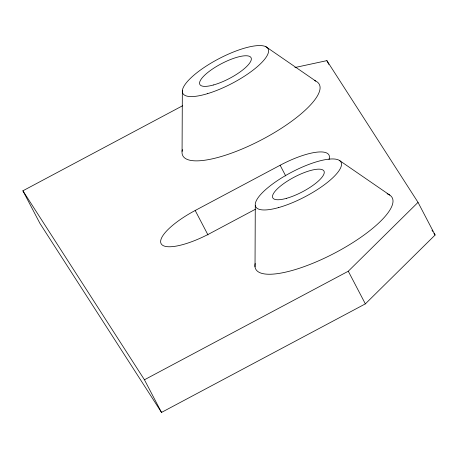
<?xml version="1.0" encoding="UTF-8"?>
<svg xmlns="http://www.w3.org/2000/svg" width="458" height="458" viewBox="0 0 458 458"><rect width="100%" height="100%" fill="white"/><g stroke="black" fill="none" stroke-linecap="round" stroke-linejoin="round"><path stroke-width="0.69" d="M182.072 151.415L182.341 90.678M255.026 266.837L255.283 205.339M182.57 105.769L22.9 190.797L144.442 379.774L348.286 271.222L418.034 202.373L326.875 60.639L294.889 67.538M22.9 190.797L39.966 223.447L161.508 412.423L365.358 303.872L435.1 235.023L418.034 202.373M255.266 209.323L209.97 233.448A46.796 13.603 -27.6 0 1 161.29 243.954A46.796 13.603 -27.6 0 1 195.194 210.48L280.13 165.252A46.796 13.603 -27.6 0 1 328.993 159.602M265.88 46.705L315.734 81.06M339.493 160.495L389.764 195.085M432.009 230.214L432.781 231.416M433.944 233.219L435.1 235.023M326.875 60.639L328.844 64.406M348.286 271.222L365.358 303.872M280.13 165.252L285.712 175.924M195.194 210.48L207.995 234.965M144.442 379.774L161.508 412.423M314.623 80.568A77.007 22.385 -27.6 0 1 261.335 139.93A77.007 22.385 -27.6 0 1 182.381 149.64M387.09 193.791A77.007 22.385 -27.6 0 1 335.393 252.719A77.007 22.385 -27.6 0 1 255.203 263.487M286.485 198.337A28.877 8.393 -27.6 0 0 324.235 171.927A28.877 8.393 -27.6 0 0 284.418 183.103A28.877 8.393 -27.6 0 0 286.485 198.337M213.56 84.953A28.877 8.393 -27.6 0 0 251.31 58.538A28.877 8.393 -27.6 0 0 211.493 69.713A28.877 8.393 -27.6 0 0 213.56 84.953M278.55 207.594A48.13 13.992 -27.6 0 0 341.473 163.575A48.13 13.992 -27.6 0 0 275.109 182.198A48.13 13.992 -27.6 0 0 278.55 207.594M207.52 93.655A48.13 13.992 -27.6 0 0 268.399 49.498A48.13 13.992 -27.6 0 0 200.438 70.057A48.13 13.992 -27.6 0 0 207.52 93.655"/></g></svg>
